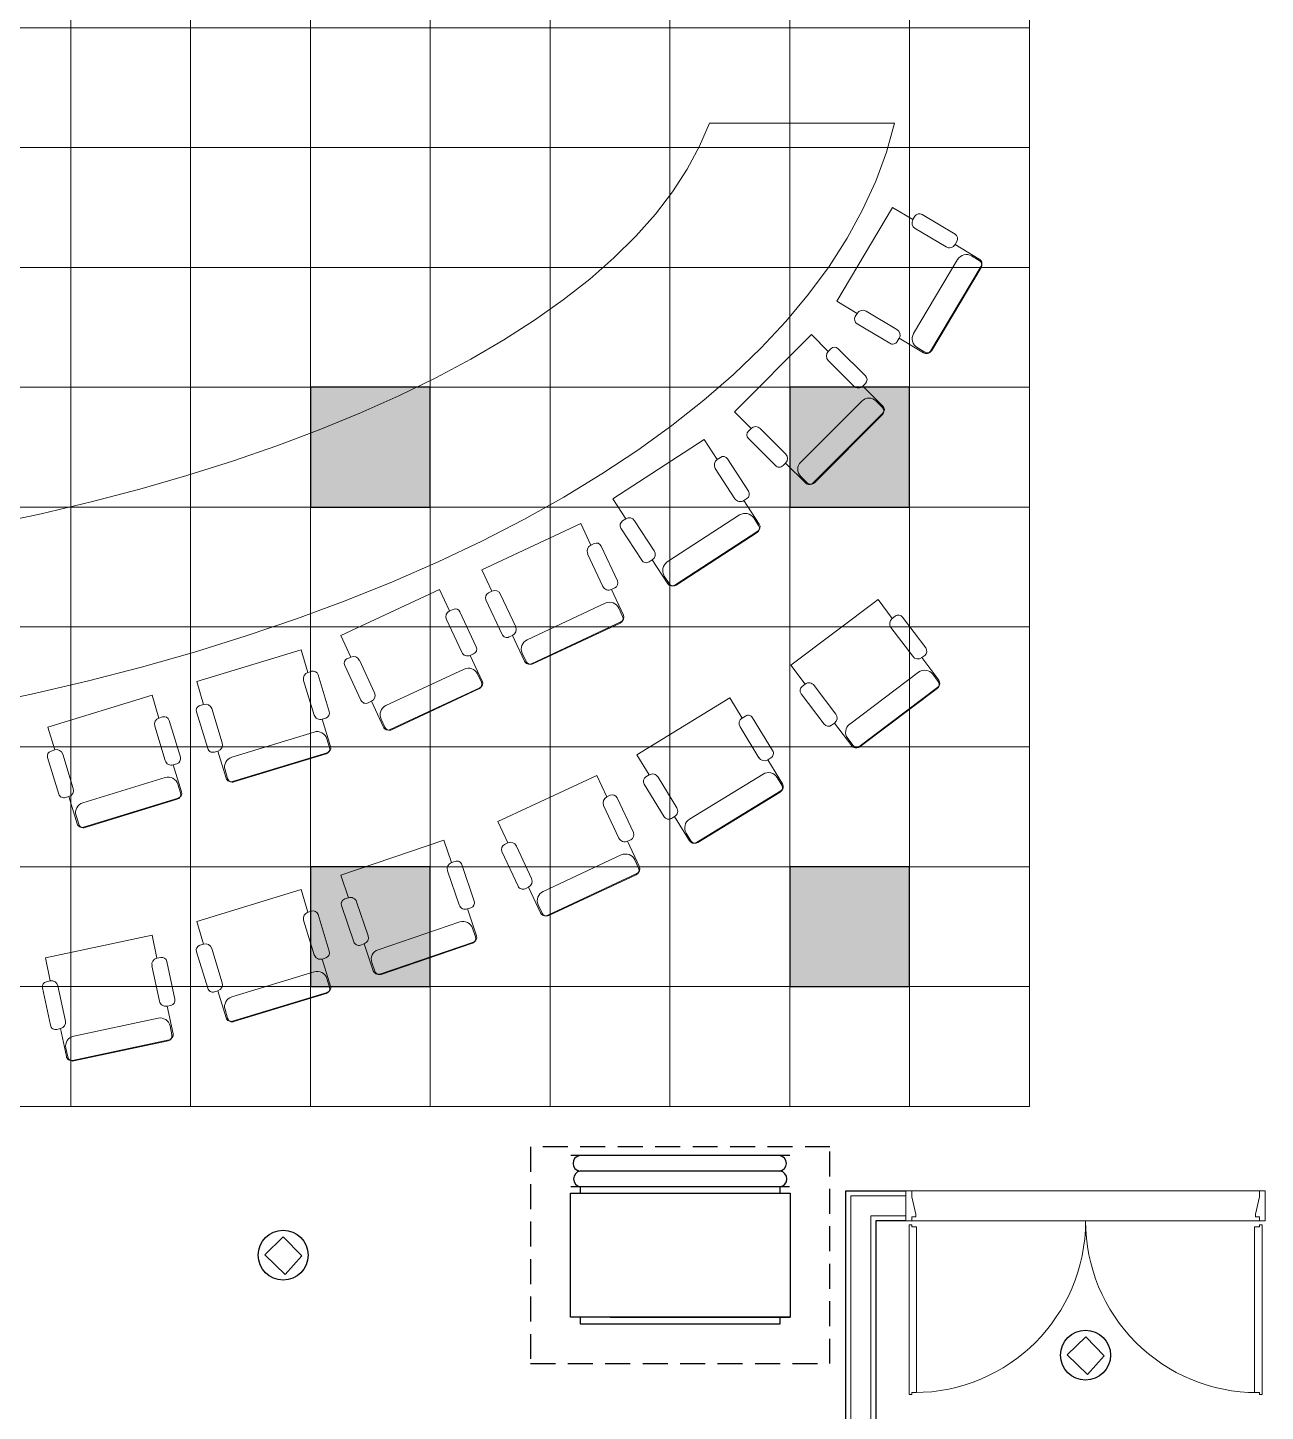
# Model space of a CAD drawing. Header units: millimetres. Extents: x 1722 to 7525, y 2254 to 6279.
# Drawn here: x 3746 to 4365, y 3869 to 4562 of the extents above; entities that cross this region are included whole.
import ezdxf

# ---------------------------------------------------------------- set-up
doc = ezdxf.new("R2010")
doc.units = ezdxf.units.MM
doc.linetypes.add('DASHED2', pattern=[0.375, 0.25, -0.125])
for name, color, linetype in [('-LIGHT', 6, 'Continuous'), ('-SYM', 4, 'Continuous'), ('M-DUCTS', 4, 'Continuous'), ('M-UP', 3, 'Continuous')]:
    doc.layers.add(name, color=color, linetype=linetype)
for name, color, linetype, lineweight in [('A-CLNG', 13, 'Continuous', 9), ('A-CLNG-PATT', 13, 'Continuous', 9), ('A-DOOR', 31, 'Continuous', 9), ('A-DOOR-FRAM', 31, 'Continuous', 18), ('A-WALL', 113, 'Continuous', 9), ('A-WALL-FNSH', 113, 'Continuous', 30), ('I-FURN', 30, 'Continuous', 9)]:
    doc.layers.add(name, color=color, linetype=linetype, lineweight=lineweight)

# ---------------------------------------------------------------- blocks, each defined once
blk = doc.blocks.new('za-IN-wood door-double panel - 180 x 210-5157450-08-Fourth Floor Level__18_90')
at = {"layer": 'A-DOOR'}
for p, q in [((-0.884, 0.9414), (-0.87, 0.9414)), ((-0.884, 0.0914), (-0.884, 0.9414)), ((-0.87, 0.9414), (-0.87, 0.9314)), ((-0.87, 0.9314), (-0.846, 0.9314)), ((-0.846, 0.9314), (-0.846, 0.1014)), ((0.846, 0.9314), (0.846, 0.1014)), ((0.87, 0.9314), (0.846, 0.9314)), ((0.87, 0.9414), (0.87, 0.9314)), ((0.884, 0.9414), (0.87, 0.9414)), ((0.884, 0.0914), (0.884, 0.9414)), ((-0.884, 0.0914), (-0.87, 0.0914)), ((-0.87, 0.1014), (-0.846, 0.1014)), ((-0.87, 0.0914), (-0.87, 0.1014)), ((0.87, 0.1014), (0.846, 0.1014)), ((0.87, 0.0914), (0.87, 0.1014)), ((0.884, 0.0914), (0.87, 0.0914)), ((-0.85, 0.0518), (-0.87, 0.0518)), ((-0.87, -0.0482), (-0.85, 0.039)), ((-0.85, 0.039), (-0.85, 0.0518)), ((0.87, 0.0518), (0.85, 0.0518)), ((0.85, 0.0518), (0.85, 0.039)), ((0.85, 0.039), (0.87, -0.0482))]:
    blk.add_line(p, q, dxfattribs=at)
for centre, start, end in [((-0.858, 0.0734), 360, 90), ((0.858, 0.0734), 90, 180)]:
    blk.add_arc(centre, 0.858, start, end, dxfattribs=at)
at = {"layer": 'A-DOOR-FRAM'}
for p, q in [((-0.87, 0.0718), (-0.9, 0.0718)), ((-0.9, 0.0718), (-0.9, -0.0782)), ((-0.87, 0.0518), (-0.87, 0.0718)), ((0.87, 0.0718), (0.87, 0.0518)), ((0.9, 0.0718), (0.87, 0.0718)), ((0.9, -0.0782), (0.9, 0.0718)), ((-0.87, -0.0782), (-0.87, -0.0482)), ((0.87, -0.0482), (0.87, -0.0782)), ((-0.9, -0.0782), (-0.87, -0.0782)), ((0.87, -0.0782), (0.9, -0.0782))]:
    blk.add_line(p, q, dxfattribs=at)
blk = doc.blocks.new('jsdfksdf')
at = {"layer": 'I-FURN'}
for p, q in [((140509.28, 434336.32), (140504.35, 434324.77)), ((140601.96, 434336.32), (140509.28, 434336.32)), ((140597.89, 434321.75), (140601.96, 434336.32)), ((140504.35, 434324.77), (140498.19, 434313.33)), ((140592.56, 434307.27), (140597.89, 434321.75)), ((140498.19, 434313.33), (140490.8, 434302.01)), ((140586, 434292.91), (140592.56, 434307.27)), ((140490.8, 434302.01), (140482.21, 434290.82)), ((140482.21, 434290.82), (140472.41, 434279.8)), ((140573.07, 434247.18), (140600.96, 434294.12)), ((140578.2, 434278.69), (140586, 434292.91)), ((140600.96, 434294.12), (140611.17, 434288.06)), ((140612.14, 434289.7), (140611.17, 434288.06)), ((140632.26, 434280.79), (140615.73, 434290.61)), ((140612.29, 434283.64), (140627.83, 434274.4)), ((140472.41, 434279.8), (140461.44, 434268.95)), ((140569.18, 434264.63), (140578.2, 434278.69)), ((140632.26, 434275.53), (140633.19, 434277.1)), ((140461.44, 434268.95), (140449.32, 434258.31)), ((140632.26, 434275.53), (140644.42, 434268.3)), ((140644.42, 434267.56), (140640.52, 434269.88)), ((140558.96, 434250.76), (140569.18, 434264.63)), ((140611.5, 434230.99), (140633.56, 434268.11)), ((140620.01, 434222.24), (140645.31, 434264.82)), ((140620.65, 434222.59), (140645.3, 434264.08)), ((140449.32, 434258.31), (140436.06, 434247.89)), ((140547.56, 434237.09), (140558.96, 434250.76)), ((140436.06, 434247.89), (140421.69, 434237.71)), ((140573.07, 434247.18), (140583.27, 434241.11)), ((140583.27, 434241.11), (140582.3, 434239.48)), ((140603.15, 434233.06), (140587.7, 434242.24)), ((140421.69, 434237.71), (140406.25, 434227.8)), ((140534.98, 434223.66), (140547.56, 434237.09)), ((140583.21, 434235.89), (140599.65, 434226.12)), ((140406.25, 434227.8), (140389.75, 434218.16)), ((140521.76, 434191.86), (140560.38, 434230.47)), ((140560.38, 434230.47), (140568.77, 434222.08)), ((140603.34, 434227.06), (140604.27, 434228.63)), ((140604.27, 434228.63), (140616.53, 434221.35)), ((140521.26, 434210.48), (140534.98, 434223.66)), ((140570.11, 434223.43), (140568.77, 434222.08)), ((140587.41, 434209.83), (140573.81, 434223.43)), ((140617.17, 434221.71), (140613.27, 434224.03)), ((140389.75, 434218.16), (140372.23, 434208.82)), ((140568.77, 434217.51), (140581.55, 434204.73)), ((140372.23, 434208.82), (140353.72, 434199.79)), ((140506.42, 434197.58), (140521.26, 434210.48)), ((140353.72, 434199.79), (140334.25, 434191.1)), ((140586.11, 434204.73), (140587.41, 434206.03)), ((140586.11, 434204.73), (140596.12, 434194.73)), ((140490.48, 434184.97), (140506.42, 434197.58)), ((140555.01, 434166.69), (140585.54, 434197.22)), ((140595.94, 434194.01), (140592.73, 434197.22)), ((140334.25, 434191.1), (140313.88, 434182.76)), ((140521.76, 434191.86), (140530.15, 434183.47)), ((140561.1, 434156.11), (140596.12, 434191.13)), ((140561.81, 434156.3), (140595.94, 434190.42)), ((140313.88, 434182.76), (140292.62, 434174.78)), ((140473.46, 434172.69), (140490.48, 434184.97)), ((140530.15, 434183.47), (140528.81, 434182.12)), ((140547.43, 434170.76), (140534.72, 434183.47)), ((140292.62, 434174.78), (140270.52, 434167.17)), ((140455.4, 434160.74), (140473.46, 434172.69)), ((140460.9, 434148.19), (140506.7, 434177.93)), ((140506.7, 434177.93), (140513.16, 434167.98)), ((140528.81, 434178.42), (140542.33, 434164.9)), ((140270.52, 434167.17), (140247.63, 434159.97)), ((140514.76, 434169.02), (140513.16, 434167.98)), ((140528.85, 434152.12), (140518.38, 434168.25)), ((140546.13, 434164.9), (140547.43, 434166.19)), ((140547.43, 434166.19), (140557.51, 434156.11)), ((140247.63, 434159.97), (140223.99, 434153.17)), ((140436.33, 434149.16), (140455.4, 434160.74)), ((140512.21, 434163.51), (140522.06, 434148.35)), ((140558.22, 434156.3), (140555.01, 434159.5)), ((140223.99, 434153.17), (140199.63, 434146.78)), ((140199.63, 434146.78), (140174.61, 434140.84)), ((140416.28, 434137.95), (140436.33, 434149.16)), ((140460.9, 434148.19), (140467.36, 434138.24)), ((140526.52, 434147.41), (140528.06, 434148.4)), ((140526.52, 434147.41), (140534.23, 434135.54)), ((140174.61, 434140.84), (140148.98, 434135.33)), ((140395.28, 434127.14), (140416.28, 434137.95)), ((140467.36, 434138.24), (140465.76, 434137.2)), ((140481.62, 434122.22), (140471.83, 434137.29)), ((140488.19, 434116.66), (140524.4, 434140.18)), ((140533.9, 434134.88), (140531.43, 434138.68)), ((140395.36, 434112.78), (140444.85, 434135.86)), ((140444.85, 434135.86), (140449.86, 434125.1)), ((140464.99, 434133.58), (140475.41, 434117.54)), ((140491.94, 434105.05), (140533.48, 434132.02)), ((140492.68, 434105.08), (140533.15, 434131.37)), ((140373.36, 434116.74), (140395.28, 434127.14)), ((140451.59, 434125.91), (140449.86, 434125.1)), ((140463.19, 434107.22), (140455.07, 434124.64)), ((140350.57, 434106.78), (140373.36, 434116.74)), ((140448.3, 434120.81), (140455.94, 434104.43)), ((140479.13, 434116.75), (140480.67, 434117.75)), ((140480.67, 434117.75), (140488.43, 434105.79)), ((140395.36, 434112.78), (140400.37, 434102.03)), ((140489.16, 434105.83), (140486.69, 434109.63)), ((140324.66, 434079.82), (140374.16, 434102.9)), ((140326.93, 434097.26), (140350.57, 434106.78)), ((140374.16, 434102.9), (140379.17, 434092.14)), ((140460.23, 434102.87), (140461.89, 434103.65)), ((140460.23, 434102.87), (140466.21, 434090.04)), ((140302.5, 434088.21), (140326.93, 434097.26)), ((140397.38, 434097.74), (140405.46, 434080.41)), ((140400.37, 434102.03), (140398.65, 434101.22)), ((140412.26, 434084.18), (140404.66, 434100.46)), ((140417.99, 434077.76), (140457.13, 434096.01)), ((140550.07, 434065.02), (140593.69, 434097.88)), ((140593.69, 434097.88), (140600.83, 434088.4)), ((140380.9, 434092.94), (140379.17, 434092.14)), ((140392.5, 434074.25), (140384.37, 434091.68)), ((140465.8, 434089.44), (140463.88, 434093.55)), ((140602.35, 434089.55), (140600.83, 434088.4)), ((140617.58, 434073.67), (140606.01, 434089.03)), ((140277.31, 434079.65), (140302.5, 434088.21)), ((140377.61, 434087.85), (140385.25, 434071.47)), ((140420.1, 434065.74), (140464.99, 434086.67)), ((140420.83, 434065.67), (140464.57, 434086.06)), ((140600.19, 434083.88), (140611.07, 434069.44)), ((140251.4, 434071.57), (140277.31, 434079.65)), ((140324.66, 434079.82), (140329.68, 434069.06)), ((140409.03, 434079.11), (140410.7, 434079.89)), ((140410.7, 434079.89), (140416.72, 434066.97)), ((140224.82, 434064), (140251.4, 434071.57)), ((140252.54, 434056.75), (140304.76, 434072.71)), ((140304.76, 434072.71), (140308.23, 434061.36)), ((140329.68, 434069.06), (140327.95, 434068.26)), ((140389.54, 434069.91), (140391.2, 434070.68)), ((140389.54, 434069.91), (140395.52, 434057.08)), ((140417.45, 434066.9), (140415.54, 434071.01)), ((140615.59, 434068.81), (140617.06, 434069.91)), ((140615.59, 434068.81), (140624.11, 434057.51)), ((140197.61, 434056.96), (140224.82, 434064)), ((140310.05, 434061.92), (140308.23, 434061.36)), ((140326.69, 434064.78), (140334.77, 434047.45)), ((140341.57, 434051.21), (140333.97, 434067.5)), ((140347.3, 434044.79), (140386.44, 434063.04)), ((140550.07, 434065.02), (140557.21, 434055.54)), ((140579.5, 434035.46), (140613.98, 434061.45)), ((140169.82, 434050.44), (140197.61, 434056.96)), ((140252.54, 434056.75), (140256.01, 434045.4)), ((140306.09, 434057.33), (140311.37, 434040.05)), ((140318.94, 434041.79), (140313.32, 434060.18)), ((140395.1, 434056.48), (140393.19, 434060.59)), ((140557.21, 434055.54), (140555.69, 434054.39)), ((140572.55, 434040.55), (140561.74, 434054.9)), ((140623.83, 434056.83), (140621.1, 434060.45)), ((140141.48, 434044.47), (140169.82, 434050.44)), ((140177.95, 434033.94), (140230.17, 434049.91)), ((140230.17, 434049.91), (140233.64, 434038.56)), ((140349.4, 434032.77), (140394.29, 434053.71)), ((140350.14, 434032.7), (140393.87, 434053.1)), ((140472.9, 434020.19), (140519.48, 434048.69)), ((140519.48, 434048.69), (140525.68, 434038.56)), ((140555.18, 434050.73), (140566.69, 434035.45)), ((140584.05, 434024.14), (140623.61, 434053.95)), ((140584.78, 434024.23), (140623.33, 434053.27)), ((140252.45, 434041.57), (140258.04, 434023.28)), ((140256.01, 434045.4), (140254.19, 434044.84)), ((140265.3, 434026.07), (140260.04, 434043.25)), ((140338.34, 434046.15), (140340, 434046.92)), ((140340, 434046.92), (140346.03, 434034)), ((140177.95, 434033.94), (140181.42, 434022.59)), ((140231.5, 434034.53), (140236.78, 434017.24)), ((140235.46, 434039.12), (140233.64, 434038.56)), ((140244.35, 434018.99), (140238.73, 434037.38)), ((140315.41, 434037.9), (140317.16, 434038.44)), ((140315.41, 434037.9), (140319.54, 434024.37)), ((140346.76, 434033.93), (140344.84, 434038.04)), ((140524.61, 434034.12), (140534.04, 434018.7)), ((140527.3, 434039.55), (140525.68, 434038.56)), ((140540.93, 434022.28), (140530.9, 434038.69)), ((140570.45, 434034.92), (140571.92, 434036.03)), ((140571.92, 434036.03), (140580.5, 434024.64)), ((140270.08, 434018.91), (140311.37, 434031.54)), ((140319.04, 434023.83), (140317.72, 434028.17)), ((140581.23, 434024.73), (140578.5, 434028.35)), ((140181.42, 434022.59), (140179.6, 434022.04)), ((140190.7, 434003.26), (140185.45, 434020.45)), ((140261.4, 434021.5), (140263.15, 434022.04)), ((140263.15, 434022.04), (140267.32, 434008.4)), ((140270.49, 434006.72), (140317.86, 434021.2)), ((140271.21, 434006.55), (140317.36, 434020.66)), ((140472.9, 434020.19), (140479.09, 434010.07)), ((140177.86, 434018.77), (140183.45, 434000.48)), ((140240.81, 434015.1), (140242.57, 434015.63)), ((140240.81, 434015.1), (140244.95, 434001.57)), ((140268.03, 434008.23), (140266.71, 434012.57)), ((140538.48, 434017.63), (140540.04, 434018.59)), ((140538.48, 434017.63), (140545.86, 434005.56)), ((140195.49, 433996.11), (140236.78, 434008.73)), ((140403.36, 433986.78), (140452.85, 434009.86)), ((140452.85, 434009.86), (140457.86, 433999.1)), ((140479.09, 434010.07), (140477.47, 434009.07)), ((140492.91, 433993.67), (140483.53, 434009)), ((140499.33, 433987.93), (140536.16, 434010.46)), ((140545.51, 434004.91), (140543.15, 434008.78)), ((140186.81, 433998.7), (140188.56, 433999.23)), ((140188.56, 433999.23), (140192.73, 433985.6)), ((140244.45, 434001.02), (140243.13, 434005.36)), ((140459.59, 433999.91), (140457.86, 433999.1)), ((140471.19, 433981.22), (140463.07, 433998.64)), ((140476.6, 434005.48), (140486.58, 433989.16)), ((140502.76, 433976.22), (140545.02, 434002.07)), ((140503.5, 433976.24), (140544.67, 434001.42)), ((140195.9, 433983.91), (140243.26, 433998.39)), ((140196.61, 433983.74), (140242.77, 433997.85)), ((140456.3, 433994.81), (140463.94, 433978.43)), ((140193.44, 433985.43), (140192.12, 433989.77)), ((140403.36, 433986.78), (140408.37, 433976.03)), ((140490.27, 433988.27), (140491.84, 433989.23)), ((140491.84, 433989.23), (140499.27, 433977.07)), ((140500.01, 433977.08), (140497.64, 433980.95)), ((140324.66, 433959.82), (140376.36, 433977.42)), ((140376.36, 433977.42), (140380.19, 433966.18)), ((140405.38, 433971.74), (140413.46, 433954.41)), ((140408.37, 433976.03), (140406.65, 433975.22)), ((140420.26, 433958.18), (140412.66, 433974.46)), ((140468.23, 433976.87), (140469.89, 433977.65)), ((140468.23, 433976.87), (140474.21, 433964.04)), ((140381.99, 433966.79), (140380.19, 433966.18)), ((140391.5, 433946.95), (140385.31, 433965.16)), ((140425.99, 433951.76), (140465.13, 433970.01)), ((140473.8, 433963.44), (140471.88, 433967.55)), ((140324.66, 433959.82), (140328.49, 433948.58)), ((140378.17, 433962.08), (140383.99, 433944.97)), ((140428.1, 433939.74), (140472.99, 433960.67)), ((140428.83, 433939.67), (140472.57, 433960.06)), ((140252.54, 433936.75), (140304.76, 433952.71)), ((140304.76, 433952.71), (140308.23, 433941.36)), ((140417.03, 433953.11), (140418.7, 433953.89)), ((140418.7, 433953.89), (140424.72, 433940.97)), ((140325.05, 433944.65), (140331.22, 433926.54)), ((140328.49, 433948.58), (140326.69, 433947.97)), ((140338.38, 433929.55), (140332.59, 433946.57)), ((140388.09, 433942.96), (140389.83, 433943.55)), ((140425.45, 433940.9), (140423.54, 433945.01)), ((140252.54, 433936.75), (140256.01, 433925.4)), ((140306.09, 433937.33), (140311.37, 433920.05)), ((140310.05, 433941.92), (140308.23, 433941.36)), ((140318.94, 433921.79), (140313.32, 433940.18)), ((140343.39, 433922.55), (140384.26, 433936.47)), ((140388.09, 433942.96), (140392.65, 433929.56)), ((140176.75, 433918.56), (140230.17, 433929.91)), ((140230.17, 433929.91), (140232.64, 433918.3)), ((140392.17, 433929), (140390.71, 433933.29)), ((140256.01, 433925.4), (140254.19, 433924.84)), ((140265.3, 433906.07), (140260.04, 433923.25)), ((140334.62, 433924.87), (140336.36, 433925.46)), ((140336.36, 433925.46), (140340.95, 433911.96)), ((140344.18, 433910.38), (140391.06, 433926.34)), ((140344.9, 433910.23), (140390.58, 433925.78)), ((140176.75, 433918.56), (140179.22, 433906.95)), ((140234.5, 433918.7), (140232.64, 433918.3)), ((140241.6, 433897.87), (140237.6, 433916.68)), ((140252.45, 433921.57), (140258.04, 433903.28)), ((140315.41, 433917.9), (140317.16, 433918.44)), ((140315.41, 433917.9), (140319.54, 433904.37)), ((140341.67, 433911.81), (140340.21, 433916.11)), ((140230.15, 433914.47), (140233.91, 433896.79)), ((140270.08, 433898.91), (140311.37, 433911.54)), ((140175.34, 433903.45), (140179.32, 433884.74)), ((140179.22, 433906.95), (140177.36, 433906.55)), ((140186.79, 433886.88), (140183.05, 433904.46)), ((140261.4, 433901.5), (140263.15, 433902.04)), ((140263.15, 433902.04), (140267.32, 433888.4)), ((140319.04, 433903.83), (140317.72, 433908.17)), ((140237.74, 433894.3), (140239.53, 433894.68)), ((140270.49, 433886.72), (140317.86, 433901.2)), ((140271.21, 433886.55), (140317.36, 433900.66)), ((140190.93, 433879.34), (140233.17, 433888.31)), ((140237.74, 433894.3), (140240.68, 433880.46)), ((140268.03, 433888.23), (140266.71, 433892.57)), ((140182.51, 433882.67), (140184.3, 433883.05)), ((140184.3, 433883.05), (140187.26, 433869.11)), ((140240.14, 433879.97), (140239.19, 433884.4)), ((140190.28, 433867.15), (140238.72, 433877.45)), ((140190.98, 433866.92), (140238.18, 433876.95)), ((140187.96, 433868.88), (140187.02, 433873.31))]:
    blk.add_line(p, q, dxfattribs=at)
for centre, radius, start, end in [((140614.39, 434288.36), 2.62, 59.28061, 149.28061), ((140613.94, 434286.41), 3.23, 149.28061, 239.28061), ((140630.88, 434278.48), 2.69, 329.28061, 59.28061), ((140629.48, 434277.18), 3.23, 239.28061, 329.28061), ((140637.93, 434265.51), 5.08, 59.28061, 149.28061), ((140643.13, 434266.12), 2.54, 329.28061, 59.28061), ((140643.12, 434265.38), 2.54, 329.28061, 59.28061), ((140586.05, 434239.46), 3.23, 59.28061, 149.28061), ((140584.55, 434238.14), 2.62, 149.28061, 239.28061), ((140601.5, 434230.28), 3.23, 329.28061, 59.28061), ((140615.87, 434228.39), 5.08, 149.28061, 239.28061), ((140571.05, 434219.8), 3.23, 135, 225), ((140571.96, 434221.58), 2.62, 45, 135), ((140601.03, 434228.43), 2.69, 239.28061, 329.28061), ((140617.82, 434223.54), 2.54, 239.28061, 329.28061), ((140618.47, 434223.89), 2.54, 239.28061, 329.28061), ((140585.51, 434207.93), 2.69, 315, 45), ((140583.83, 434207.02), 3.23, 225, 315), ((140589.14, 434193.63), 5.08, 45, 135), ((140594.14, 434192.22), 2.54, 315, 45), ((140594.33, 434192.93), 2.54, 315, 45), ((140530.66, 434180.27), 2.62, 135, 225), ((140532.44, 434181.18), 3.23, 45, 135), ((140514.92, 434165.27), 3.23, 123, 213), ((140516.18, 434166.82), 2.62, 33, 123), ((140544.23, 434166.8), 2.69, 225, 315), ((140545.14, 434168.48), 3.23, 315, 45), ((140558.6, 434163.1), 5.08, 135, 225), ((140526.6, 434150.66), 2.69, 303, 33), ((140559.3, 434157.91), 2.54, 225, 315), ((140560.01, 434158.09), 2.54, 225, 315), ((140524.76, 434150.11), 3.23, 213, 303), ((140467.19, 434135.01), 2.62, 123, 213), ((140469.12, 434135.53), 3.23, 33, 123), ((140527.17, 434135.92), 5.08, 33, 123), ((140531.77, 434133.5), 2.54, 303, 33), ((140532.1, 434134.15), 2.54, 303, 33), ((140451.23, 434122.18), 3.23, 115, 205), ((140452.7, 434123.54), 2.62, 25, 115), ((140477.66, 434119), 2.69, 213, 303), ((140478.91, 434120.46), 3.23, 303, 33), ((140490.95, 434112.4), 5.08, 123, 213), ((140458.87, 434105.8), 3.23, 205, 295), ((140460.76, 434106.08), 2.69, 295, 25), ((140490.56, 434107.18), 2.54, 213, 303), ((140491.29, 434107.21), 2.54, 213, 303), ((140399.75, 434098.85), 2.62, 115, 205), ((140401.74, 434099.1), 3.23, 25, 115), ((140459.27, 434091.4), 5.08, 25, 115), ((140380.54, 434089.21), 3.23, 115, 205), ((140382, 434090.57), 2.62, 25, 115), ((140463.49, 434088.37), 2.54, 295, 25), ((140463.91, 434088.97), 2.54, 295, 25), ((140603.92, 434087.46), 2.62, 37, 127), ((140409.33, 434082.81), 3.23, 295, 25), ((140602.77, 434085.82), 3.23, 127, 217), ((140407.9, 434081.55), 2.69, 205, 295), ((140420.14, 434073.15), 5.08, 115, 205), ((140329.06, 434065.89), 2.62, 115, 205), ((140331.04, 434066.13), 3.23, 25, 115), ((140388.18, 434072.83), 3.23, 205, 295), ((140390.07, 434073.12), 2.69, 295, 25), ((140613.65, 434071.39), 3.23, 217, 307), ((140615.44, 434072.06), 2.69, 307, 37), ((140309.18, 434058.28), 3.23, 107, 197), ((140310.82, 434059.42), 2.62, 17, 107), ((140388.58, 434058.44), 5.08, 25, 115), ((140419.02, 434068.04), 2.54, 205, 295), ((140419.75, 434067.97), 2.54, 205, 295), ((140617.04, 434057.39), 5.08, 37, 127), ((140392.8, 434055.4), 2.54, 295, 25), ((140393.22, 434056.01), 2.54, 295, 25), ((140557.27, 434052.3), 2.62, 127, 217), ((140559.16, 434052.96), 3.23, 37, 127), ((140621.8, 434055.3), 2.54, 307, 37), ((140622.08, 434055.98), 2.54, 307, 37), ((140337.21, 434048.58), 2.69, 205, 295), ((140338.64, 434049.85), 3.23, 295, 25), ((140254.95, 434042.34), 2.62, 107, 197), ((140256.95, 434042.31), 3.23, 17, 107), ((140316.37, 434041.01), 2.69, 287, 17), ((140349.45, 434040.19), 5.08, 115, 205), ((140569.97, 434038.61), 3.23, 307, 37), ((140234.58, 434035.47), 3.23, 107, 197), ((140236.23, 434036.61), 2.62, 17, 107), ((140314.46, 434040.99), 3.23, 197, 287), ((140348.33, 434035.07), 2.54, 205, 295), ((140349.06, 434035.01), 2.54, 205, 295), ((140527.36, 434035.81), 3.23, 121.45059, 211.45059), ((140528.66, 434037.32), 2.62, 31.45059, 121.45059), ((140568.84, 434037.07), 2.69, 217, 307), ((140582.55, 434031.41), 5.08, 127, 217), ((140312.86, 434026.68), 5.08, 17, 107), ((140180.36, 434019.53), 2.62, 107, 197), ((140182.36, 434019.5), 3.23, 17, 107), ((140260.61, 434024.07), 2.69, 197, 287), ((140262.21, 434025.12), 3.23, 287, 17), ((140316.62, 434023.09), 2.54, 287, 17), ((140317.11, 434023.63), 2.54, 287, 17), ((140538.64, 434020.88), 2.69, 301.45059, 31.45059), ((140582.52, 434026.17), 2.54, 217, 307), ((140583.25, 434026.26), 2.54, 217, 307), ((140239.87, 434018.19), 3.23, 197, 287), ((140241.78, 434018.2), 2.69, 287, 17), ((140271.57, 434014.06), 5.08, 107, 197), ((140536.79, 434020.39), 3.23, 211.45059, 301.45059), ((140238.27, 434003.88), 5.08, 17, 107), ((140269.75, 434009.15), 2.54, 197, 287), ((140270.46, 434008.98), 2.54, 197, 287), ((140478.83, 434006.84), 2.62, 121.45059, 211.45059), ((140480.77, 434007.31), 3.23, 31.45059, 121.45059), ((140538.81, 434006.13), 5.08, 31.45059, 121.45059), ((140543.69, 434004.23), 2.54, 301.45059, 31.45059), ((140186.02, 434001.26), 2.69, 197, 287), ((140187.61, 434002.32), 3.23, 287, 17), ((140242.02, 434000.28), 2.54, 287, 17), ((140242.52, 434000.82), 2.54, 287, 17), ((140459.23, 433996.18), 3.23, 115, 205), ((140460.7, 433997.54), 2.62, 25, 115), ((140543.35, 434003.58), 2.54, 301.45059, 31.45059), ((140196.98, 433991.25), 5.08, 107, 197), ((140490.15, 433991.98), 3.23, 301.45059, 31.45059), ((140195.16, 433986.34), 2.54, 197, 287), ((140195.87, 433986.17), 2.54, 197, 287), ((140488.87, 433990.56), 2.69, 211.45059, 301.45059), ((140501.98, 433983.6), 5.08, 121.45059, 211.45059), ((140466.87, 433979.8), 3.23, 205, 295), ((140468.76, 433980.08), 2.69, 295, 25), ((140407.75, 433972.85), 2.62, 115, 205), ((140409.74, 433973.1), 3.23, 25, 115), ((140501.44, 433978.39), 2.54, 211.45059, 301.45059), ((140502.18, 433978.4), 2.54, 211.45059, 301.45059), ((140381.23, 433963.12), 3.23, 108.79807, 198.79807), ((140382.83, 433964.32), 2.62, 18.79807, 108.79807), ((140467.27, 433965.4), 5.08, 25, 115), ((140471.91, 433962.97), 2.54, 295, 25), ((140417.33, 433956.81), 3.23, 295, 25), ((140471.49, 433962.37), 2.54, 295, 25), ((140415.9, 433955.55), 2.69, 205, 295), ((140428.14, 433947.15), 5.08, 115, 205), ((140327.53, 433945.49), 2.62, 108.79807, 198.79807), ((140329.53, 433945.53), 3.23, 18.79807, 108.79807), ((140387.05, 433946.01), 3.23, 198.79807, 288.79807), ((140388.96, 433946.09), 2.69, 288.79807, 18.79807), ((140309.18, 433938.28), 3.23, 107, 197), ((140310.82, 433939.42), 2.62, 17, 107), ((140385.9, 433931.66), 5.08, 18.79807, 108.79807), ((140427.02, 433942.04), 2.54, 205, 295), ((140427.75, 433941.97), 2.54, 205, 295), ((140335.32, 433928.51), 3.23, 288.79807, 18.79807), ((140390.25, 433928.74), 2.54, 288.79807, 18.79807), ((140254.95, 433922.34), 2.62, 107, 197), ((140256.95, 433922.31), 3.23, 17, 107), ((140333.76, 433927.41), 2.69, 198.79807, 288.79807), ((140345.02, 433917.74), 5.08, 108.79807, 198.79807), ((140389.76, 433928.18), 2.54, 288.79807, 18.79807), ((140233.31, 433915.14), 3.23, 102, 192), ((140235.04, 433916.14), 2.62, 12, 102), ((140314.46, 433920.99), 3.23, 197, 287), ((140316.37, 433921.01), 2.69, 287, 17), ((140312.86, 433906.68), 5.08, 17, 107), ((140343.36, 433912.78), 2.54, 198.79807, 288.79807), ((140344.08, 433912.63), 2.54, 198.79807, 288.79807), ((140177.9, 433903.99), 2.62, 102, 192), ((140179.89, 433903.79), 3.23, 12, 102), ((140260.61, 433904.07), 2.69, 197, 287), ((140262.21, 433905.12), 3.23, 287, 17), ((140316.62, 433903.09), 2.54, 287, 17), ((140317.11, 433903.63), 2.54, 287, 17), ((140237.07, 433897.46), 3.23, 192, 282), ((140238.97, 433897.31), 2.69, 282, 12), ((140271.57, 433894.06), 5.08, 107, 197), ((140234.23, 433883.34), 5.08, 12, 102), ((140269.75, 433889.15), 2.54, 197, 287), ((140270.46, 433888.98), 2.54, 197, 287), ((140181.95, 433885.3), 2.69, 192, 282), ((140183.63, 433886.21), 3.23, 282, 12), ((140191.99, 433874.37), 5.08, 102, 192), ((140237.65, 433879.44), 2.54, 282, 12), ((140238.2, 433879.93), 2.54, 282, 12), ((140189.75, 433869.64), 2.54, 192, 282), ((140190.45, 433869.4), 2.54, 192, 282)]:
    blk.add_arc(centre, radius, start, end, dxfattribs=at)
blk = doc.blocks.new('*U138')
at = {"layer": '-LIGHT'}
h = blk.add_hatch(color=256, dxfattribs=at)
h.set_gradient(color1=(250, 230, 5), color2=(251, 249, 157), tint=1, name='SPHERICAL')
h.paths.add_polyline_path([(-30, -30), (30, -30), (30, 30), (-30, 30)])
at = {"layer": '-SYM', "color": 4}
blk.add_lwpolyline([(-30, -30), (30, -30), (30, 30), (-30, 30)], close=True, dxfattribs=at)
blk = doc.blocks.new('leee')
at = {"layer": '-LIGHT', "color": 2}
blk.add_lwpolyline([(0.96, -9.63), (9.27, -0.26), (0.04, 9.25), (-9.25, 0.1)], close=True, dxfattribs=at)
at = {"layer": '-SYM'}
blk.add_circle((0, 0), 12.5, dxfattribs=at)
blk = doc.blocks.new('A$C6E631D91')
at = {"layer": 'M-DUCTS', "color": 244, "linetype": 'DASHED2', "ltscale": 500, "true_color": 0x991b1e}
blk.add_lwpolyline([(-33178.4, -9994), (-34678.4, -9994), (-34678.4, -11080), (-33178.4, -11080)], close=True, dxfattribs=at)
at = {"layer": 'M-UP', "color": 244, "true_color": 0x991b1e}
for p, q in [((-33379.8, -10038.5), (-34475.8, -10038.5)), ((-33428.4, -10116.1), (-34428.4, -10116.1)), ((-33380.4, -10194), (-34476.4, -10194)), ((-34278.4, -10847, 0), (-33378.4, -10847))]:
    blk.add_line(p, q, dxfattribs=at)
for points in [[(-34478.4, -10227), (-33378.4, -10227), (-33378.4, -10847), (-34478.4, -10847)], [(-34428.4, -10227), (-33428.4, -10227), (-33428.4, -10194), (-34428.4, -10194)], [(-34428.4, -10880), (-33428.4, -10880), (-33428.4, -10847), (-34428.4, -10847)]]:
    blk.add_lwpolyline(points, close=True, dxfattribs=at)
for centre, start, end in [((-34425.8, -10077.5), 97.50004, 262.49996), ((-33436.1, -10077.5), 277.50004, 82.49996), ((-34423.3, -10155), 97.50004, 262.49996), ((-33433.6, -10155), 277.50004, 82.49996)]:
    blk.add_arc(centre, 39.3, start, end, dxfattribs=at)

msp = doc.modelspace()

# ---------------------------------------------------------------- linework, layer by layer
at = {"layer": 'A-CLNG'}
for p, q in [((4247.32, 4021.7), (4247.32, 4921.7)), ((2627.32, 4021.7), (4247.32, 4021.7))]:
    msp.add_line(p, q, dxfattribs=at)
at = {"layer": 'A-CLNG-PATT', "color": 244, "true_color": 0x991b1e}
for p, q in [((3767.32, 5161.7), (3767.32, 4021.7)), ((3827.32, 5041.7), (3827.32, 4021.7)), ((3887.32, 5041.7), (3887.32, 4021.7)), ((3947.32, 5041.7), (3947.32, 4021.7)), ((4007.32, 5041.7), (4007.32, 4021.7)), ((4067.32, 4921.7), (4067.32, 4021.7)), ((4127.32, 4921.7), (4127.32, 4021.7)), ((4187.32, 4921.7), (4187.32, 4021.7)), ((2627.32, 4561.68), (4247.32, 4561.68)), ((2627.32, 4501.68), (4247.32, 4501.68)), ((2627.32, 4441.68), (4247.32, 4441.68)), ((2627.32, 4381.68), (4247.32, 4381.68)), ((2627.32, 4321.68), (4247.32, 4321.68)), ((2627.32, 4261.68), (4247.32, 4261.68)), ((2627.32, 4201.68), (4247.32, 4201.68)), ((2627.32, 4141.68), (4247.32, 4141.68)), ((2627.32, 4081.68), (4247.32, 4081.68))]:
    msp.add_line(p, q, dxfattribs=at)
at = {"layer": 'A-WALL', "color": 7, "lineweight": 15}
for p, q in [((4157.96, 3836.9), (4157.96, 3976.9)), ((4185.46, 3976.9), (4157.96, 3976.9)), ((4167.96, 3966.9), (4167.96, 3816.9)), ((4185.46, 3966.9), (4167.96, 3966.9))]:
    msp.add_line(p, q, dxfattribs=at)
at = {"layer": 'A-WALL'}
for p, q in [((4362.46, 3979.4), (4188.46, 3979.4)), ((4188.46, 3964.4), (4362.46, 3964.4))]:
    msp.add_line(p, q, dxfattribs=at)
at = {"layer": 'A-WALL-FNSH'}
for p, q in [((4155.46, 3839.4), (4155.46, 3979.4)), ((4155.46, 3979.4), (4185.46, 3979.4)), ((4185.46, 3964.4), (4170.46, 3964.4)), ((4170.46, 3964.4), (4170.46, 3814.4))]:
    msp.add_line(p, q, dxfattribs=at)

# ---------------------------------------------------------------- block references
at = {"layer": '-LIGHT'}
for name, p in [('*U138', (3917.32, 4351.68)), ('*U138', (4157.32, 4351.68)), ('*U138', (3917.32, 4111.68)), ('*U138', (4157.32, 4111.68)), ('leee', (3873.67, 3947.2)), ('leee', (4275.46, 3897.14))]:
    msp.add_blockref(name, p, dxfattribs=at)
at = {"layer": 'A-CLNG-PATT', "xscale": 0.1, "yscale": 0.1, "zscale": 0.1}
msp.add_blockref('A$C6E631D91', (7465.3, 5000.9), dxfattribs=at)
at = {"layer": 'A-DOOR', "xscale": 100, "yscale": 100, "zscale": 100, "rotation": 180}
msp.add_blockref('za-IN-wood door-double panel - 180 x 210-5157450-08-Fourth Floor Level__18_90', (4275.46, 3971.58), dxfattribs=at)
at = {"layer": 'I-FURN'}
msp.add_blockref('jsdfksdf', (-136422.17, -429822.45), dxfattribs=at)

doc.saveas('drawing.dxf')
